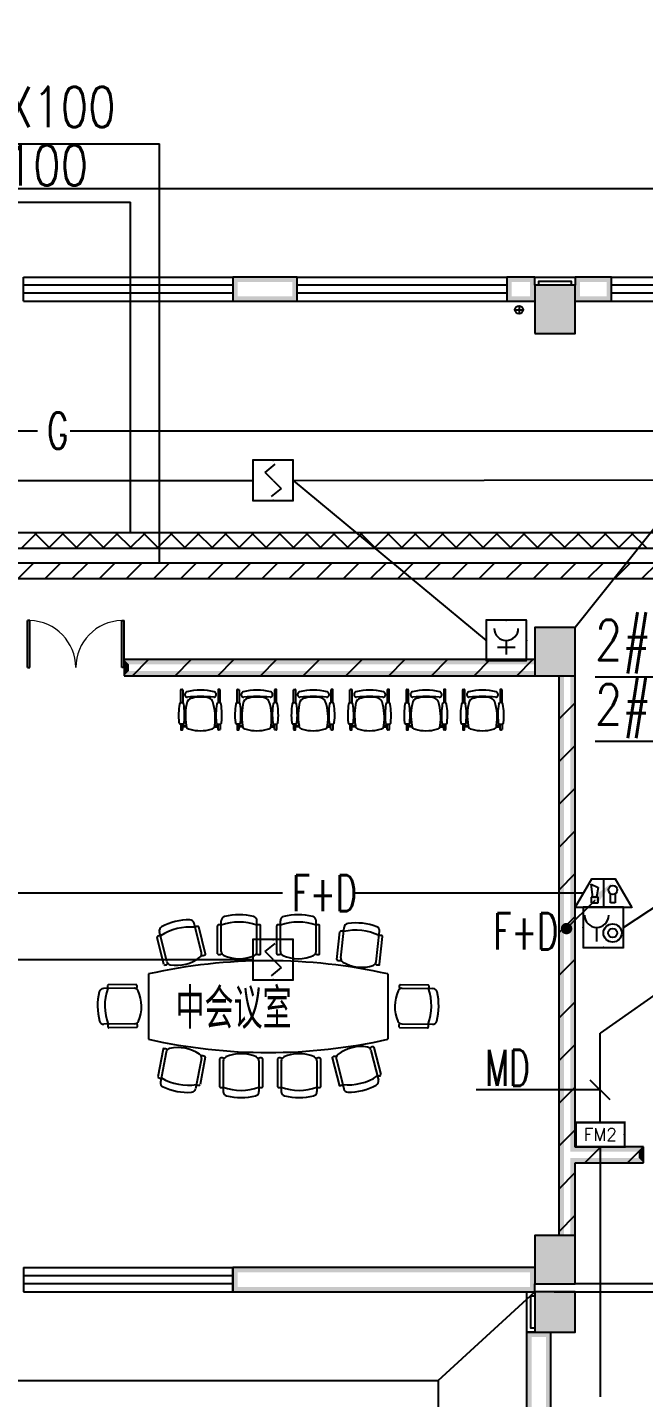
# Model space of a CAD drawing. Extents: x 101023 to 279373, y -114511 to 293844.
# Drawn here: x 220980 to 228630, y -22680 to -5666 of the extents above; entities that cross this region are included whole.
import ezdxf
from ezdxf.enums import TextEntityAlignment as Align

# ---------------------------------------------------------------- set-up
doc = ezdxf.new("R2010")
doc.units = 0
doc.header["$LTSCALE"] = 1000
doc.header["$MEASUREMENT"] = 0
for name, color, linetype in [('A-WALL-PATT', 252, 'Continuous'), ('BZ', 7, 'Continuous'), ('CABLETRAY', 3, 'Continuous'), ('COLUMN', 2, 'Continuous'), ('DIM-消防', 3, 'Continuous'), ('EQUIP-消防', 3, 'Continuous'), ('LWIRE', 4, 'Continuous'), ('PUB_HATCH', 8, 'Continuous'), ('PUB_TEXT', 7, 'Continuous'), ('PUB_WALL', 2, 'Continuous'), ('SIG_TEXT', 7, 'Continuous'), ('STAIR', 2, 'Continuous'), ('TEL_HATCH', 8, 'Continuous'), ('WALL', 2, 'Continuous'), ('WINDOW', 2, 'Continuous'), ('WIRE-消防', 1, 'Continuous'), ('家具', 8, 'Continuous'), ('排水', 153, 'Continuous'), ('看线', 30, 'Continuous')]:
    doc.layers.add(name, color=color, linetype=linetype)
doc.styles.add('_TCH_LABEL', font='simplex.shx', dxfattribs={"bigfont": 'gbcbig.shx'})
doc.styles.add('_TEL_DIM', font='simplex.shx', dxfattribs={"width": 0.8, "height": 3.5, "bigfont": 'gbcbig.shx'})
doc.styles.get("Standard").update_dxf_attribs({"font": 'simplex.shx', "width": 0.8, "bigfont": 'gbcbig.shx'})
pattern_1 = [(45, (-908016.57, -754752.9), (-265.16515, 265.16515), [])]

# ---------------------------------------------------------------- blocks, each defined once
blk = doc.blocks.new('$equip$00002656')
for p, q in [((-0.5, 1), (-0.5, 0)), ((0.5, 1), (-0.5, 1)), ((0.5, 0), (0.5, 1)), ((0, 0.5), (0, 0.15)), ((-0.5, 0), (0.5, 0)), ((-0.219, 0.331), (0.222, 0.331))]:
    blk.add_line(p, q)
at = {"const_width": 0.04}
blk.add_lwpolyline([(-0.5, 1), (0.5, 1), (0.5, 0), (-0.5, 0), (-0.5, 1), (0.5, 1)], dxfattribs=at)
blk.add_arc((0, 0.8), 0.3, 180, 0)
for p in [(0, 1), (-0.5, 0.5), (0.5, 0.5), (0, 0)]:
    blk.add_point(p)
at = {"color": 7, "flags": 1}
for tag, height, p in [('B', 0.4, (0.762, 0.292)), ('A', 0.00002, (0, 0))]:
    blk.add_attdef(tag, text='', height=height, dxfattribs=at).set_placement(p, align=Align.MIDDLE_CENTER)
blk = doc.blocks.new('$equip$00002655')
for p, q in [((-0.5, 1), (-0.5, 0)), ((0.5, 1), (-0.5, 1)), ((0.5, 0), (0.5, 1)), ((-0.169, 0.5), (-0.169, 0.15)), ((-0.5, 0), (0.5, 0))]:
    blk.add_line(p, q)
at = {"const_width": 0.04}
blk.add_lwpolyline([(-0.5, 1), (0.5, 1), (0.5, 0), (-0.5, 0), (-0.5, 1), (0.5, 1)], dxfattribs=at)
for radius in [0.226, 0.113]:
    blk.add_circle((0.227, 0.36), radius)
blk.add_arc((-0.169, 0.8), 0.3, 180, 0)
for p in [(0, 1), (-0.5, 0.5), (0.5, 0.5), (0, 0)]:
    blk.add_point(p)
at = {"color": 7, "flags": 1}
for tag, height, p in [('B', 0.4, (0.762, 0.292)), ('A', 0.00002, (0, 0))]:
    blk.add_attdef(tag, text='', height=height, dxfattribs=at).set_placement(p, align=Align.MIDDLE_CENTER)
blk = doc.blocks.new('$equip$00002679')
for p, q in [((-0.3, 0.699), (-0.703, 0)), ((0.3, 0.699), (-0.3, 0.699)), ((0.3, 0.699), (-0.3, 0.699)), ((0, 0.699), (0, 0)), ((0.703, 0), (0.3, 0.699)), ((-0.264, 0.249), (-0.304, 0.569)), ((-0.304, 0.569), (-0.128, 0.489)), ((-0.128, 0.489), (-0.168, 0.249)), ((-0.703, 0), (0.703, 0)), ((-0.304, 0.249), (-0.304, 0.113)), ((-0.128, 0.249), (-0.304, 0.249)), ((-0.304, 0.113), (-0.128, 0.113)), ((-0.128, 0.113), (-0.128, 0.249)), ((0.174, 0.11), (0.174, 0.338)), ((0.294, 0.11), (0.174, 0.11)), ((0.294, 0.338), (0.294, 0.11))]:
    blk.add_line(p, q)
at = {"const_width": 0.04}
for points in [[(-0.299, 0.699), (0.301, 0.699), (0.703, 0), (-0.702, 0), (-0.299, 0.699), (0.301, 0.699)], [(-0.3, 0.699), (0.3, 0.699), (0.703, 0), (-0.703, 0), (-0.3, 0.699), (0.3, 0.699)]]:
    blk.add_lwpolyline(points, dxfattribs=at)
blk.add_circle((0.234, 0.43), 0.111)
for p in [(0, 0.699), (-0.501, 0.349), (0.502, 0.349), (0, 0)]:
    blk.add_point(p)
at = {"color": 7, "flags": 1}
for tag, height, p in [('B', 0.4, (0.961, 0.299)), ('A', 0.00002, (0, 0))]:
    blk.add_attdef(tag, text='', height=height, dxfattribs=at).set_placement(p, align=Align.MIDDLE_CENTER)
blk = doc.blocks.new('$Equip$00002649')
for p, q in [((-0.5, 0.5), (-0.5, -0.5)), ((0.5, 0.5), (-0.5, 0.5)), ((-0.2, 0.2), (0.05, 0.4)), ((0.5, -0.5), (0.5, 0.5)), ((0, 0), (-0.2, 0.2)), ((0, 0), (0.2, -0.2)), ((0.2, -0.2), (-0.05, -0.4)), ((-0.5, -0.5), (0.5, -0.5))]:
    blk.add_line(p, q)
at = {"const_width": 0.04}
blk.add_lwpolyline([(-0.5, 0.5), (0.5, 0.5), (0.5, -0.5), (-0.5, -0.5), (-0.5, 0.5), (0.5, 0.5)], dxfattribs=at)
for p in [(0, 0.5), (-0.5, 0), (0.5, 0), (0, -0.5)]:
    blk.add_point(p)
at = {"color": 7, "flags": 1}
for tag, height, p in [('A', 0.00002, (0, 0)), ('B', 0.4, (0.762, -0.208))]:
    blk.add_attdef(tag, text='', height=height, dxfattribs=at).set_placement(p, align=Align.MIDDLE_CENTER)
blk = doc.blocks.new('$equip_U$00000233(yyyy)')
at = {"color": 0, "linetype": 'Continuous', "const_width": 0.06}
blk.add_lwpolyline([(0.7, 0.7), (-0.7, 0.7), (-0.7, 0), (0.7, 0)], close=True, dxfattribs=at)
for p in [(0, 0.7), (-0.7, 0.35), (0, 0), (0.7, 0.35)]:
    blk.add_point(p)
at = {"color": 7, "style": '_TCH_LABEL'}
blk.add_attdef('$TEXT$', text='', height=0.36, dxfattribs=at).set_placement((-0.01, 0.325), align=Align.MIDDLE_CENTER)
at = {"color": 7, "style": '_TCH_LABEL', "flags": 1}
blk.add_attdef('A', text='', height=0.000025, dxfattribs=at).set_placement((0, 0), align=Align.MIDDLE_CENTER)
blk = doc.blocks.new('ng')
at = {"layer": '排水'}
for p, q in [((345991, 781358), (346091, 781358)), ((346041, 781408), (346041, 781308))]:
    blk.add_line(p, q, dxfattribs=at)
blk.add_circle((346041, 781358), 50, dxfattribs=at)
blk = doc.blocks.new('雨水管')
at = {"layer": '排水'}
blk.add_blockref('ng', (682370, -48837), dxfattribs=at)
blk = doc.blocks.new('办公椅2')
at = {"layer": '家具', "color": 8}
for p, q in [((10, 239), (10, 225)), ((81, 244), (15, 244)), ((15, 220), (82, 220)), ((49, 175), (49, 220)), ((49, 220), (65, 220)), ((65, 220), (65, 177)), ((508, 220), (350, 220)), ((352, 244), (508, 244)), ((513, 239), (513, 225)), ((10, -239), (10, -225)), ((15, -220), (82, -220)), ((81, -244), (15, -244)), ((49, -175), (49, -220)), ((49, -220), (65, -220)), ((65, -220), (65, -177)), ((508, -220), (350, -220)), ((352, -244), (508, -244)), ((513, -239), (513, -225))]:
    blk.add_line(p, q, dxfattribs=at)
at = {"layer": '家具'}
for p, q in [((82, 220), (82, 248)), ((349, 242), (349, 226)), ((82, -215), (82, -244)), ((349, -237), (349, -221))]:
    blk.add_line(p, q, dxfattribs=at)
at = {"layer": '家具', "color": 8}
for centre, start, end in [((15, 239), 90, 180), ((15, 225), 180, 270), ((508, 239), 0, 90), ((508, 225), 270, 0), ((15, -225), 90, 180), ((15, -239), 180, 270), ((508, -225), 0, 90), ((508, -239), 270, 0)]:
    blk.add_arc(centre, 4.75, start, end, dxfattribs=at)
at = {"layer": '家具'}
for centre, radius, start, end in [((63, 132), 45, 90, 180), ((185, -515), 702, 75.5446, 100.0038), ((101, 248), 19, 88.1438, 180), ((101, 220), 19, 180, 271.7658), ((193, -568), 840, 80.5473, 96.2767), ((193, 1087), 890, 264.0894, 278.9516), ((330, 242), 19, 0, 88.1438), ((330, 226), 19, 271.7658, 0), ((434, 164), 19, 136.4792, 185.4621), ((449, 160), 33.7, 16.6732, 149.5945), ((495, 0), 495, 164.5288, 195.4712), ((325, 93), 80.3, 4.194, 64.106), ((-20, -5), 438, 346.2625, 13.7375), ((-1029, -1), 1453, 353.532, 6.4617), ((-146, -1), 650, 344.7441, 15.2559), ((63, -132), 45, 180, 270), ((160, 498), 682, 261.8325, 287.0693), ((322, -71), 91.4, 294.6215, 335.3785), ((434, -167), 19, 174.5326, 222.4664), ((101, -215), 19, 88.2342, 180), ((101, -244), 19, 180, 271.8562), ((193, 573), 840, 263.7233, 279.4527), ((193, -1082), 890, 81.0484, 95.9106), ((330, -221), 19, 0, 88.2342), ((330, -237), 19, 271.8562, 0), ((449, -163), 33.5, 209.2091, 344.346)]:
    blk.add_arc(centre, radius, start, end, dxfattribs=at)
blk = doc.blocks.new('$WINLIB2D$00000001')
at = {"color": 0}
for points in [[(-0.5, 0.5), (-0.5, -0.5)], [(-0.5, 0.5), (0.5, 0.5)], [(0.5, -0.5), (0.5, 0.5)], [(0.5, 0.1667), (-0.5, 0.1667)], [(0.5, -0.1667), (-0.5, -0.1667)], [(-0.5, -0.5), (0.5, -0.5)]]:
    blk.add_lwpolyline(points, dxfattribs=at)
blk = doc.blocks.new('$plan$00000281')
at = {"layer": '家具'}
for p, q in [((-797, 661), (-889, 1030)), ((-551, 677), (-551, 1058)), ((-108, 677), (-108, 1058)), ((183, 677), (183, 1058)), ((626, 677), (626, 1058)), ((-1264, 516), (-1348, 853)), ((-1227, 553), (-1319, 922)), ((-746, 645), (-831, 982)), ((-596, 650), (-596, 998)), ((-63, 650), (-63, 998)), ((138, 650), (138, 998)), ((671, 650), (671, 998)), ((885, 577), (923, 922)), ((932, 599), (974, 977)), ((1373, 550), (1415, 928)), ((1415, 518), (1453, 864)), ((-1453, 398), (-1453, -412)), ((1517, 398), (1517, -412)), ((-1634, 222), (-2014, 217)), ((-1607, 267), (-1955, 262)), ((1671, 267), (2018, 262)), ((1697, 222), (2077, 217)), ((-1628, -221), (-2008, -227)), ((-1600, -266), (-1947, -271)), ((1663, -266), (2011, -271)), ((1691, -221), (2071, -227)), ((-1273, -536), (-1337, -878)), ((-1234, -571), (-1304, -945)), ((-798, -653), (-869, -1027)), ((-749, -635), (-813, -976)), ((-571, -655), (-571, -1002)), ((-38, -655), (-38, -1002)), ((149, -655), (149, -1002)), ((682, -655), (682, -1002)), ((827, -643), (912, -980)), ((878, -658), (970, -1027)), ((1308, -551), (1400, -920)), ((1345, -514), (1429, -851)), ((-526, -682), (-526, -1063)), ((-83, -682), (-83, -1063)), ((194, -682), (194, -1063)), ((637, -682), (637, -1063))]:
    blk.add_line(p, q, dxfattribs=at)
for centre, radius, start, end in [((-940, 321), 750, 90.0902, 117.9642), ((-941, 1017), 54, 14.0272, 90.0902), ((-497, 1058), 54, 103.937, 180), ((-329, 382), 660, 70.3762, 109.6238), ((-329, 382), 750, 76.063, 103.937), ((-162, 1058), 54, 0, 76.063), ((237, 1058), 54, 103.937, 180), ((405, 382), 660, 70.3762, 109.6238), ((405, 382), 750, 76.063, 103.937), ((572, 1058), 54, 0, 76.063), ((1028, 971), 54, 97.601, 173.664), ((1120, 282), 750, 69.727, 97.601), ((-1339, 855), 9, 120.0417, 194.0272), ((-1315, 813), 57.9, 81.174, 120.0417), ((-1266, 935), 54, 117.9642, 194.0272), ((-940, 321), 660, 84.4034, 123.651), ((-841, 931), 57.9, 88.0127, 126.8804), ((-839, 980), 9, 14.0272, 88.0127), ((-587, 998), 9, 106.0145, 180), ((-574, 951), 57.9, 67.1468, 106.0145), ((-85, 951), 57.9, 73.9855, 112.8532), ((-72, 998), 9, 0, 73.9855), ((147, 998), 9, 106.0145, 180), ((161, 951), 57.9, 67.1468, 106.0145), ((649, 951), 57.9, 73.9855, 112.8532), ((662, 998), 9, 0, 73.9855), ((932, 921), 9, 99.6786, 173.664), ((940, 873), 57.9, 60.8108, 99.6786), ((1120, 282), 660, 64.0403, 103.2878), ((1361, 934), 54, 353.664, 69.727), ((1425, 819), 57.9, 67.6495, 106.5173), ((1444, 865), 9, 353.664, 67.6495), ((32, -6202), 6765, 77.3196, 102.6804), ((-1255, 518), 9, 194.0272, 268.0127), ((-1253, 567), 57.9, 268.0127, 316.3474), ((-1174, 566), 54, 194.0272, 259.8782), ((-1102, 970), 464, 259.8782, 308.1762), ((-849, 648), 54, 308.1762, 14.0272), ((-780, 685), 57.9, 251.707, 300.0417), ((-755, 643), 9, 300.0417, 14.0272), ((-587, 650), 9, 180, 253.9855), ((-574, 697), 57.9, 253.9855, 302.3202), ((-497, 677), 54, 180, 245.851), ((-329, 1051), 464, 245.851, 294.149), ((-162, 677), 54, 294.149, 0), ((-85, 697), 57.9, 237.6798, 286.0145), ((-72, 650), 9, 286.0145, 0), ((147, 650), 9, 180, 253.9855), ((161, 697), 57.9, 253.9855, 302.3202), ((237, 677), 54, 180, 245.851), ((405, 1051), 464, 245.851, 294.149), ((572, 677), 54, 294.149, 0), ((649, 697), 57.9, 237.6798, 286.0145), ((662, 650), 9, 286.0145, 0), ((894, 576), 9, 173.664, 247.6495), ((912, 622), 57.9, 247.6495, 295.9842), ((986, 593), 54, 173.664, 239.515), ((1194, 946), 464, 239.515, 287.813), ((1319, 556), 54, 287.813, 353.664), ((1397, 568), 57.9, 231.3438, 279.6786), ((1406, 519), 9, 279.6786, 353.664), ((-1336, 4), 750, 166.8568, 194.7308), ((-2014, 163), 54, 90.7938, 166.8568), ((-1336, 4), 660, 161.17, 200.4176), ((-1907, 240), 57.9, 164.7793, 203.647), ((-1955, 253), 9, 90.7938, 164.7793), ((-1633, 168), 54, 24.9428, 90.7938), ((-1607, 258), 9, 16.8083, 90.7938), ((-1654, 244), 57.9, 328.4736, 16.8083), ((-2005, -5), 464, 336.6448, 24.9428), ((2068, -5), 464, 155.0572, 203.3552), ((1696, 168), 54, 89.2062, 155.0572), ((1717, 244), 57.9, 163.1917, 211.5264), ((1671, 258), 9, 89.2062, 163.1917), ((1399, 4), 660, 339.5824, 18.83), ((2018, 253), 9, 15.2207, 89.2062), ((1971, 240), 57.9, 336.353, 15.2207), ((2077, 163), 54, 13.1432, 89.2062), ((1399, 4), 750, 345.2692, 13.1432), ((-2009, -173), 54, 194.7308, 270.7938), ((-1901, -248), 57.9, 157.9406, 196.8083), ((-1947, -262), 9, 196.8083, 270.7938), ((-1629, -167), 54, 270.7938, 336.6448), ((-1600, -257), 9, 270.7938, 344.7793), ((-1647, -244), 57.9, 344.7793, 33.114), ((1692, -167), 54, 203.3552, 269.2062), ((1711, -244), 57.9, 146.886, 195.2207), ((1663, -257), 9, 195.2207, 269.2062), ((2011, -262), 9, 269.2062, 343.1917), ((1964, -248), 57.9, 343.1917, 22.0594), ((2072, -173), 54, 269.2062, 345.2692), ((32, 6188), 6765, 257.3196, 282.6804), ((1183, -967), 464, 79.8781, 128.1762), ((1334, -565), 57.9, 88.0126, 136.3473), ((1336, -516), 9, 14.0271, 88.0126), ((-1264, -538), 9, 95.3403, 169.3258), ((-1260, -587), 57.9, 47.0056, 95.3403), ((-1181, -581), 54, 103.4748, 169.3258), ((-1085, -980), 464, 55.1768, 103.4748), ((-851, -643), 54, 349.3258, 55.1768), ((-780, -677), 57.9, 63.3113, 111.646), ((-758, -633), 9, 349.3258, 63.3113), ((-562, -655), 9, 106.0145, 180), ((-548, -702), 57.9, 57.6798, 106.0145), ((-472, -682), 54, 114.149, 180), ((-304, -1056), 464, 65.851, 114.149), ((-137, -682), 54, 0, 65.851), ((-60, -702), 57.9, 73.9855, 122.3202), ((-47, -655), 9, 0, 73.9855), ((158, -655), 9, 106.0145, 180), ((172, -702), 57.9, 57.6798, 106.0145), ((248, -682), 54, 114.149, 180), ((416, -1056), 464, 65.851, 114.149), ((583, -682), 54, 0, 65.851), ((660, -702), 57.9, 73.9855, 122.3202), ((673, -655), 9, 0, 73.9855), ((836, -641), 9, 120.0417, 194.0271), ((861, -683), 57.9, 71.7069, 120.0417), ((930, -645), 54, 128.1762, 194.0271), ((1255, -564), 54, 14.0271, 79.8781), ((-1328, -879), 9, 169.3258, 243.3113), ((-1306, -836), 57.9, 243.3113, 282.179), ((-1251, -955), 54, 169.3258, 245.3888), ((-961, -322), 660, 239.702, 278.9496), ((-961, -322), 750, 245.3888, 273.2628), ((-827, -926), 57.9, 236.4726, 275.3403), ((-822, -975), 9, 275.3403, 349.3258), ((-562, -1002), 9, 180, 253.9855), ((-548, -955), 57.9, 253.9855, 292.8532), ((-304, -387), 660, 250.3762, 289.6238), ((-60, -955), 57.9, 247.1468, 286.0145), ((-47, -1002), 9, 286.0145, 0), ((158, -1002), 9, 180, 253.9855), ((172, -955), 57.9, 253.9855, 292.8532), ((416, -387), 660, 250.3762, 289.6238), ((660, -955), 57.9, 247.1468, 286.0145), ((673, -1002), 9, 286.0145, 0), ((920, -978), 9, 194.0271, 268.0126), ((922, -929), 57.9, 268.0126, 306.8804), ((1021, -319), 660, 264.4034, 303.6509), ((1021, -319), 750, 270.0901, 297.9641), ((1347, -933), 54, 297.9641, 14.0271), ((1396, -811), 57.9, 261.1739, 300.0417), ((1420, -853), 9, 300.0417, 14.0271), ((-922, -1017), 54, 273.2628, 349.3258), ((-472, -1063), 54, 180, 256.063), ((-304, -387), 750, 256.063, 283.937), ((-137, -1063), 54, 283.937, 0), ((248, -1063), 54, 180, 256.063), ((416, -387), 750, 256.063, 283.937), ((583, -1063), 54, 283.937, 0), ((1022, -1014), 54, 194.0271, 270.0901)]:
    blk.add_arc(centre, radius, start, end, dxfattribs=at)
blk = doc.blocks.new('$DorLib2D$00000002')
for p, q in [((-0.5, 0), (-0.5, 0.4875)), ((-0.475, 0.4875), (-0.5, 0.4875)), ((-0.475, 0), (-0.475, 0.4875)), ((0.475, 0), (0.475, 0.4875)), ((0.475, 0.4875), (0.5, 0.4875)), ((0.5, 0), (0.5, 0.4875)), ((-0.5, 0), (-0.475, 0)), ((0.5, 0), (0.475, 0))]:
    blk.add_line(p, q)
at = {"lineweight": 13}
for centre, start, end in [((-0.4875, 0), 0, 88.53072), ((0.4875, 0), 91.46928, 180)]:
    blk.add_arc(centre, 0.4875, start, end, dxfattribs=at)
blk = doc.blocks.new('_FZH')
blk.add_lwpolyline([(-0.5, -0.5), (0.5, -0.5), (0.5, 0.5), (-0.5, 0.5)], close=True)
at = {"layer": 'PUB_HATCH'}
blk.add_solid([(-0.5, -0.5), (0.5, -0.5), (-0.5, 0.5), (0.5, 0.5)], dxfattribs=at)
blk = doc.blocks.new('A$C40CE5D7B')
at = {"layer": 'A-WALL-PATT'}
h = blk.add_hatch(dxfattribs=at)
h.set_pattern_fill('普通砖', color=256, scale=150, style=0)
h.set_pattern_definition(pattern_1)
h.paths.add_polyline_path([(110950, 101820), (110950, 102020), (105850, 102020), (105850, 101820)])
h = blk.add_hatch(dxfattribs=at)
h.set_pattern_fill('普通砖', color=256, scale=150, style=0)
h.set_pattern_definition(pattern_1)
h.paths.add_polyline_path([(111450, 102020), (111450, 101820), (111250, 101820), (111250, 95870), (111383, 95870), (111390, 95910), (111450, 95970), (111450, 102020)])
h = blk.add_hatch(dxfattribs=at)
h.set_pattern_fill('普通砖', color=256, scale=150, style=0)
h.set_pattern_definition(pattern_1)
h.paths.add_polyline_path([(111390, 95830), (111450, 95770), (112300, 95770), (112300, 95970), (111450, 95970), (111390, 95910), (111383, 95870)])
h = blk.add_hatch(dxfattribs=at)
h.set_pattern_fill('普通砖', color=256, scale=150, style=0)
h.set_pattern_definition(pattern_1)
h.paths.add_polyline_path([(111250, 94870), (111450, 94870), (111450, 95770), (111390, 95830), (111383, 95870), (111250, 95870)])
at = {"layer": 'PUB_WALL'}
for points in [[(108000, 106770), (107200, 106770), (107260, 106710), (107940, 106710)], [(107200, 106770), (107200, 106470), (107260, 106530), (107260, 106710)], [(108000, 106470), (108000, 106770), (107940, 106710), (107940, 106530)], [(110950, 106770), (110600, 106770), (110660, 106710), (110890, 106710)], [(110600, 106770), (110600, 106470), (110660, 106530), (110660, 106710)], [(110950, 106470), (110950, 106670), (110950, 106670), (110950, 106770), (110890, 106710), (110890, 106530)], [(111900, 106770), (111450, 106770), (111510, 106710), (111840, 106710)], [(111450, 106770), (111450, 106470), (111510, 106530), (111510, 106710)], [(111900, 106470), (111900, 106770), (111840, 106710), (111840, 106530)], [(107200, 106470), (108000, 106470), (107940, 106530), (107260, 106530)], [(110950, 106470), (110950, 106470), (110890, 106530), (110660, 106530), (110600, 106470)], [(111450, 106670), (110950, 106670), (111010, 106610), (111390, 106610)], [(110950, 106670), (110950, 106070), (111010, 106130), (111010, 106610)], [(111450, 106070), (111450, 106670), (111390, 106610), (111390, 106130)], [(111450, 106470), (111900, 106470), (111840, 106530), (111510, 106530)], [(110950, 106070), (111450, 106070), (111390, 106130), (111010, 106130)], [(111450, 102420), (110950, 102420), (111010, 102360), (111390, 102360)], [(110950, 102420), (110950, 101820), (111010, 101880), (111010, 102360)], [(111450, 101820), (111450, 102420), (111390, 102360), (111390, 101880)], [(110950, 101960), (110950, 102020), (105850, 102020), (105910, 101960)], [(105850, 102020), (105850, 101820), (105910, 101880), (105910, 101960)], [(111450, 102020), (111450, 101820), (111390, 101820), (111390, 95910), (111450, 95970), (111450, 102020)], [(111450, 102020), (111450, 102020), (111450, 102020)], [(110950, 101820), (110950, 101880), (105910, 101880), (105850, 101820)], [(110950, 101820), (111450, 101820), (111390, 101880), (111010, 101880)], [(111310, 101820), (111250, 101820), (111250, 95870), (111310, 95870)], [(112300, 95970), (111450, 95970), (111390, 95910), (112240, 95910)], [(112300, 95770), (112300, 95970), (112240, 95910), (112240, 95830)], [(111250, 94870), (111310, 94870), (111310, 95870), (111250, 95870)], [(111450, 95770), (112300, 95770), (112240, 95830), (111390, 95830)], [(111390, 94870), (111450, 94870), (111450, 95770), (111390, 95830)], [(111450, 94870), (110950, 94870), (111010, 94810), (111390, 94810)], [(110950, 94870), (110950, 94270), (111010, 94330), (111010, 94810)], [(111450, 94270), (111450, 94870), (111390, 94810), (111390, 94330)], [(110950, 94470), (107200, 94470), (107260, 94410), (110890, 94410)], [(107200, 94470), (107200, 94170), (107260, 94230), (107260, 94410)], [(110950, 94170), (110950, 94470), (110890, 94410), (110890, 94230)], [(110950, 94270), (111450, 94270), (111390, 94330), (111010, 94330)], [(107200, 94170), (110950, 94170), (110890, 94230), (107260, 94230)], [(111450, 94170), (110950, 94170), (111010, 94110), (111390, 94110)], [(110950, 94170), (110950, 93670), (111010, 93730), (111010, 94110)], [(111450, 93670), (111450, 94170), (111390, 94110), (111390, 93730)], [(110850, 89820), (110910, 89820), (110910, 93670), (110850, 93670)], [(110850, 93670), (110850, 93610), (111150, 93610), (111150, 93670)], [(110950, 93670), (111450, 93670), (111390, 93730), (111010, 93730)], [(111150, 89920), (111150, 93670), (111090, 93670), (111090, 89860)]]:
    blk.add_hatch(color=256, dxfattribs=at).paths.add_polyline_path(points)
for points in [[(110950, 106670), (110950, 106770), (111450, 106770), (111450, 106670)], [(111000, 106670), (111000, 106720), (111400, 106720), (111400, 106670)], [(110950, 93670), (110850, 93670), (110850, 94170), (110950, 94170)], [(110950, 93720), (110900, 93720), (110900, 94120), (110950, 94120)]]:
    blk.add_lwpolyline(points)
at = {"layer": 'WALL'}
for p, q in [((108000, 106770), (107200, 106770)), ((107200, 106770), (107200, 106470)), ((108000, 106470), (108000, 106770)), ((110950, 106770), (110600, 106770)), ((110600, 106770), (110600, 106470)), ((110950, 106670), (110950, 106770)), ((111900, 106770), (111450, 106770)), ((111450, 106770), (111450, 106670)), ((111900, 106470), (111900, 106770)), ((107200, 106470), (108000, 106470)), ((110600, 106470), (110950, 106470)), ((111450, 106470), (111900, 106470)), ((110950, 102020), (105850, 102020)), ((105850, 102020), (105850, 101820)), ((111450, 95970), (111450, 102020)), ((111450, 102020), (111450, 102020)), ((105850, 101820), (110950, 101820)), ((111250, 95870), (111250, 101820)), ((112300, 95970), (111450, 95970)), ((112300, 95770), (112300, 95970)), ((111250, 94870), (111250, 95870)), ((111450, 95770), (112300, 95770)), ((111450, 94870), (111450, 95770)), ((110950, 94470), (107200, 94470)), ((107200, 94470), (107200, 94170)), ((110950, 94170), (110950, 94270)), ((107200, 94170), (110950, 94170)), ((110850, 89820), (110850, 93670)), ((110850, 93670), (110950, 93670)), ((111150, 89920), (111150, 93670))]:
    blk.add_line(p, q, dxfattribs=at)
at = {"layer": '排水'}
blk.add_line((109750, 93070), (110950, 94170), dxfattribs=at)
for points in [[(72940, 109870), (74140, 109870), (74140, 107870), (119500, 107870), (119500, 105570), (120100, 105570), (120100, 95420), (119500, 95420), (119500, 93070), (115950, 93070), (115950, 89570)], [(72700, 93070), (109750, 93070), (109750, 89570)]]:
    blk.add_lwpolyline(points, dxfattribs=at)
at = {"layer": '看线'}
for p, q in [((114510, 94270), (111450, 94270)), ((111190, 94170), (114510, 94170))]:
    blk.add_line(p, q, dxfattribs=at)
for name, p in [('雨水管', (-917658, -626157)), ('$plan$00000281', (107607, 97718))]:
    blk.add_blockref(name, p)
at = {"layer": 'COLUMN'}
for p, xscale, yscale, zscale, rotation in [((111200, 106370), 500.0927729371469, 600.0000000174623, 600.0000000174623, 359.9999999856486), ((111200, 102120), 499.8144527701661, 599.9999999399297, 599.9999999399297, 359.9999999624334), ((111200, 94570), 499.99999991199, 599.9999999174615, 599.9999999174615, 2.330535250412619e-08)]:
    blk.add_blockref('_FZH', p, dxfattribs=dict(at, xscale=xscale, yscale=yscale, zscale=zscale, rotation=rotation))
at = {"layer": 'COLUMN', "xscale": 499.9992799042957, "yscale": 500.0000000098953, "zscale": 500.0000000098953}
blk.add_blockref('_FZH', (111200, 93920), dxfattribs=at)
at = {"layer": 'WINDOW', "xscale": -2600, "yscale": 300, "zscale": 2600, "rotation": 180}
for p in [(105900, 106620), (109300, 106620), (113200, 106620)]:
    blk.add_blockref('$WINLIB2D$00000001', p, dxfattribs=at)
at = {"layer": 'WINDOW'}
for name, p, xscale, yscale, zscale in [('$DorLib2D$00000002', (105250, 101920), 1200, 1200, -1200), ('$WINLIB2D$00000001', (105900, 94320), 2600, 300, -2600)]:
    blk.add_blockref(name, p, dxfattribs=dict(at, xscale=xscale, yscale=yscale, zscale=zscale))
at = {"layer": '家具', "lineweight": 9, "rotation": 90}
for p in [(106798, 101137), (107498, 101137), (108198, 101137), (108898, 101137), (109598, 101137), (110298, 101137)]:
    blk.add_blockref('办公椅2', p, dxfattribs=at)
at = {"layer": 'PUB_TEXT'}
blk.add_text('中会议室', height=500, dxfattribs=at).set_placement((106489, 97438))
blk = doc.blocks.new('$TelecSys$00000079')
for p, q in [((0.7, 0.7), (0, 0)), ((0.104, 0.104), (0.104, 0.104)), ((-0.104, -0.104), (-0.104, -0.104))]:
    blk.add_line(p, q)
at = {"const_width": 0.142}
blk.add_lwpolyline([(-0.071, 0, 1), (0.071, 0, 1)], format="xyb", close=True, dxfattribs=at)
blk.add_solid([(0.63, 0.77), (0.77, 0.63), (1.15, 1.15)])
at = {"width": 0.8, "flags": 9}
blk.add_attdef('A', (0, 0), '', height=0.00002, dxfattribs=at)

msp = doc.modelspace()

# ---------------------------------------------------------------- linework, layer by layer
at = {"layer": 'BZ'}
for p, q in [((217882, -7111), (222619, -7111)), ((222619, -12315), (222619, -7111)), ((217882, -7835), (222260, -7835)), ((222260, -11936), (222260, -7835)), ((228029, -13730), (231230, -13730)), ((228029, -14529), (231230, -14529))]:
    msp.add_line(p, q, dxfattribs=at)
at = {"layer": 'CABLETRAY'}
for p, q in [((180522, -11936), (230192, -11936)), ((230192, -12136), (180522, -12136)), ((180263, -12315), (229881, -12315)), ((229881, -12515), (180263, -12515))]:
    msp.add_line(p, q, dxfattribs=at)
at = {"layer": 'DIM-消防'}
msp.add_line((228214, -18984), (227967, -18737), dxfattribs=at)
for points in [[(227196, -18860), (226550, -18860)], [(228091, -18860), (227196, -18860)]]:
    msp.add_lwpolyline(points, dxfattribs=at)
at = {"layer": 'TEL_HATCH', "linetype": 'Continuous'}
for p, q in [((220901, -12136), (221101, -11936)), ((221264, -12136), (221064, -11936)), ((221238, -12136), (221438, -11936)), ((221601, -12136), (221401, -11936)), ((221575, -12136), (221775, -11936)), ((221938, -12136), (221738, -11936)), ((221911, -12136), (222111, -11936)), ((222274, -12136), (222074, -11936)), ((222248, -12136), (222448, -11936)), ((222611, -12136), (222411, -11936)), ((222585, -12136), (222785, -11936)), ((222948, -12136), (222748, -11936)), ((222922, -12136), (223122, -11936)), ((223285, -12136), (223085, -11936)), ((223259, -12136), (223459, -11936)), ((223621, -12136), (223421, -11936)), ((223595, -12136), (223795, -11936)), ((223958, -12136), (223758, -11936)), ((223932, -12136), (224132, -11936)), ((224295, -12136), (224095, -11936)), ((224269, -12136), (224469, -11936)), ((224632, -12136), (224432, -11936)), ((224606, -12136), (224806, -11936)), ((224969, -12136), (224769, -11936)), ((224942, -12136), (225142, -11936)), ((225305, -12136), (225105, -11936)), ((225279, -12136), (225479, -11936)), ((225642, -12136), (225442, -11936)), ((225616, -12136), (225816, -11936)), ((225979, -12136), (225779, -11936)), ((225953, -12136), (226153, -11936)), ((226316, -12136), (226116, -11936)), ((226289, -12136), (226489, -11936)), ((226652, -12136), (226452, -11936)), ((226626, -12136), (226826, -11936)), ((226989, -12136), (226789, -11936)), ((226963, -12136), (227163, -11936)), ((227326, -12136), (227126, -11936)), ((227300, -12136), (227500, -11936)), ((227663, -12136), (227463, -11936)), ((227636, -12136), (227836, -11936)), ((227999, -12136), (227799, -11936)), ((227973, -12136), (228173, -11936)), ((228336, -12136), (228136, -11936)), ((228310, -12136), (228510, -11936)), ((228673, -12136), (228473, -11936)), ((220859, -12515), (221059, -12315)), ((221196, -12515), (221396, -12315)), ((221533, -12515), (221733, -12315)), ((221869, -12515), (222069, -12315)), ((222206, -12515), (222406, -12315)), ((222543, -12515), (222743, -12315)), ((222880, -12515), (223080, -12315)), ((223216, -12515), (223416, -12315)), ((223553, -12515), (223753, -12315)), ((223890, -12515), (224090, -12315)), ((224227, -12515), (224427, -12315)), ((224563, -12515), (224763, -12315)), ((224900, -12515), (225100, -12315)), ((225237, -12515), (225437, -12315)), ((225574, -12515), (225774, -12315)), ((225911, -12515), (226111, -12315)), ((226247, -12515), (226447, -12315)), ((226584, -12515), (226784, -12315)), ((226921, -12515), (227121, -12315)), ((227258, -12515), (227458, -12315)), ((227594, -12515), (227794, -12315)), ((227931, -12515), (228131, -12315)), ((228268, -12515), (228468, -12315)), ((228605, -12515), (228805, -12315))]:
    msp.add_line(p, q, dxfattribs=at)
at = {"layer": 'WIRE-消防', "linetype": 'Continuous'}
for p, q in [((211946, -10674), (221105, -10674)), ((221511, -10674), (229589, -10674)), ((217280, -11291), (223780, -11291)), ((224280, -11291), (230780, -11279)), ((224280, -11291), (226674, -13278, 0)), ((228381, -16841), (229080, -16379)), ((217280, -17241), (223780, -17241))]:
    msp.add_line(p, q, dxfattribs=at)
at = {"layer": 'WIRE-消防'}
for p, q in [((229589, -10849), (227779, -13116)), ((224146, -16416), (211974, -16416)), ((227880, -16416), (225028, -16416)), ((229599, -17094), (228091, -18156)), ((228091, -19264), (228091, -18156)), ((228091, -19566), (228091, -22669))]:
    msp.add_line(p, q, dxfattribs=at)

# ---------------------------------------------------------------- block references
at = {"color": 3}
ref = msp.add_blockref('$equip_U$00000233(yyyy)', (228091, -19566), dxfattribs=dict(at, xscale=432, yscale=432, zscale=384))
ref.add_attrib('$TEXT$', 'FM2', dxfattribs={"color": 4, "height": 155.5, "style": '_TCH_LABEL'}).set_placement((228092, -19414), align=Align.MIDDLE_CENTER)
at = {"layer": 'EQUIP-消防', "xscale": 500, "yscale": 500, "zscale": 500}
for name, p in [('$Equip$00002649', (224030, -11291)), ('$equip$00002656', (226924, -13528, 0)), ('$equip$00002679', (228131, -16591)), ('$equip$00002655', (228131, -17091)), ('$Equip$00002649', (224030, -17241))]:
    msp.add_blockref(name, p, dxfattribs=at)
at = {"layer": 'LWIRE', "xscale": 500, "yscale": 500, "zscale": 500}
msp.add_blockref('$TelecSys$00000079', (227673, -16856), dxfattribs=at)
at = {"layer": 'STAIR'}
msp.add_blockref('A$C40CE5D7B', (116330, -115536), dxfattribs=at)

# ---------------------------------------------------------------- texts
at = {"layer": 'BZ', "style": '_TEL_DIM', "width": 0.8}
for s, p in [('GBCT-100X100', (217877, -6904)), ('HCT-200X100', (217877, -7629)), ('2#1ALE1', (228024, -13523)), ('2#1FK1', (228024, -14323))]:
    msp.add_text(s, height=500, dxfattribs=at).set_placement(p)
at = {"layer": 'DIM-消防', "color": 7, "style": '_TEL_DIM', "width": 0.64}
msp.add_text('MD', height=450, dxfattribs=at).set_placement((226663, -18810))
at = {"layer": 'SIG_TEXT', "style": '_TEL_DIM', "width": 0.64}
for s, p in [('G', (221225, -10899)), ('F+D', (224266, -16641)), ('F+D', (226766, -17115))]:
    msp.add_text(s, height=450, dxfattribs=at).set_placement(p)

doc.saveas('drawing.dxf')
